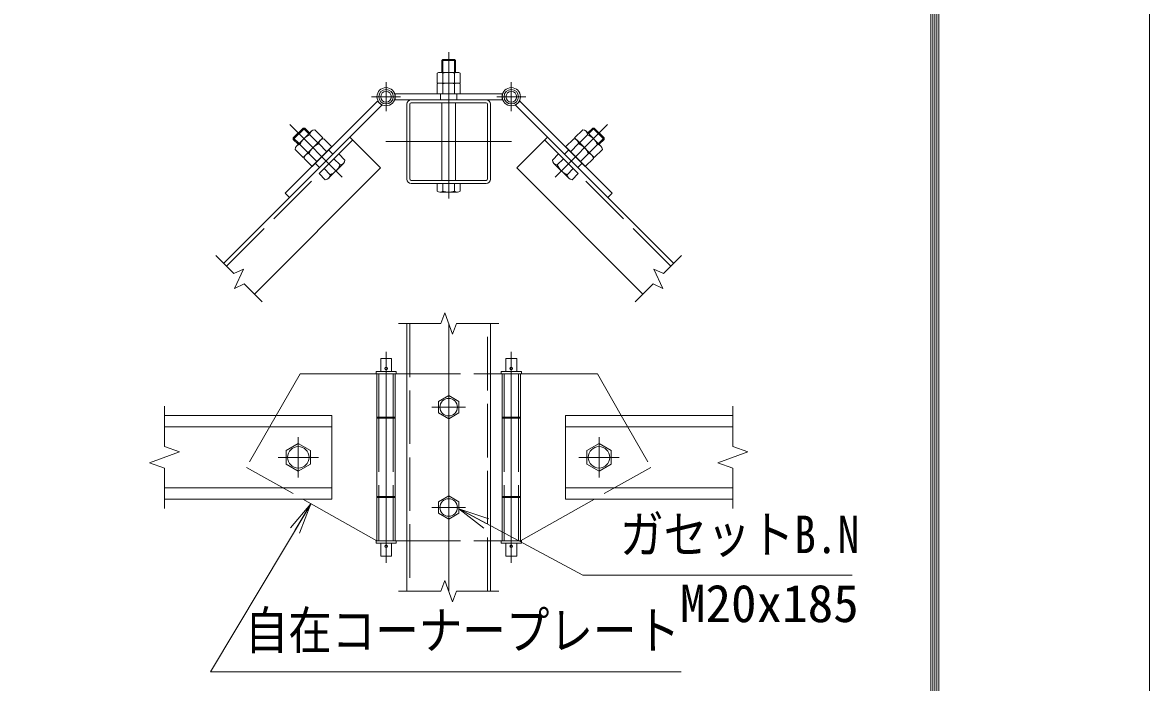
# Model space of a CAD drawing. Units: millimetres at full size; details may follow other scales. Extents: x -14700 to 14700, y -10395 to 10395.
# Drawn here: x 9648 to 14700, y -1782 to 1179 of the extents above; entities that cross this region are included whole.
import ezdxf
from ezdxf.enums import TextEntityAlignment as Align

# ---------------------------------------------------------------- set-up
doc = ezdxf.new("R2010")
doc.units = ezdxf.units.MM
doc.header["$LTSCALE"] = 40
doc.linetypes.add('DASHED', pattern=[7.5, 6, -1.5])
doc.linetypes.add('USER1', pattern=[50.8, 31.75, -6.35, 6.35, -6.35])
for name, color, linetype, lineweight in [('0-0_D-STR3', 3, 'Continuous', 13), ('0-1_D-STR1', 1, 'Continuous', 18), ('0-2_D-BMK', 2, 'USER1', 13), ('0-6_D-STR-DIM', 7, 'Continuous', 13), ('0-7_0', 7, 'Continuous', 18), ('0-9_D-STR-TXT', 7, 'Continuous', 13), ('0-C_D-TTL', 7, 'Continuous', 18)]:
    doc.layers.add(name, color=color, linetype=linetype, lineweight=lineweight)
doc.styles.add('ＭＳ ゴシック', font='')
doc.styles.get('ＭＳ ゴシック').set_extended_font_data('MS Gothic')

# ---------------------------------------------------------------- blocks, each defined once
blk = doc.blocks.new('_Open')
at = {"layer": '0-7_0'}
blk.add_line((-40, 6.67), (0, 0), dxfattribs=at)
blk.add_lwpolyline([(-40, -6.67), (0, 0), (-40, 0)], dxfattribs=at)

msp = doc.modelspace()

# ---------------------------------------------------------------- linework, layer by layer
at = {"layer": '0-0_D-STR3'}
for p, q in [((11528.31, 1008.27), (11532.37, 1012.33)), ((11532.37, 1012.33), (11584.25, 1012.33)), ((11532.37, 955.33), (11532.37, 1012.33)), ((11584.25, 955.33), (11584.25, 1012.33)), ((11588.31, 1008.27), (11584.25, 1012.33)), ((11528.31, 955.33), (11528.31, 1008.27)), ((11528.31, 1008.27), (11588.31, 1008.27)), ((11588.31, 955.33), (11588.31, 1008.27)), ((11506.41, 907.33), (11506.41, 951.13)), ((11518.61, 955.33), (11597.25, 955.33)), ((11532.36, 907.33), (11532.36, 951.13)), ((11584.26, 907.33), (11584.26, 951.13)), ((11610.21, 951.13), (11610.21, 907.33)), ((11318.31, 859.33), (11798.31, 859.33)), ((11318.31, 859.33), (11318.31, 832.33)), ((11506.41, 907.33), (11610.21, 907.33)), ((11506.41, 859.33), (11506.41, 903.13)), ((11506.41, 859.33), (11610.21, 859.33)), ((11518.61, 907.33), (11597.25, 907.33)), ((11522.31, 859.33), (11522.31, 832.33)), ((11532.36, 859.33), (11532.36, 903.13)), ((11584.26, 859.33), (11584.26, 903.13)), ((11594.31, 859.33), (11594.31, 832.33)), ((11610.21, 903.13), (11610.21, 859.33)), ((11798.31, 832.33), (11798.31, 859.33)), ((11239.11, 826.53), (10825.45, 412.87)), ((11239.11, 826.53), (11258.2, 807.44)), ((11318.31, 832.33), (11798.31, 832.33)), ((11528.31, 470.83), (11528.31, 818.83)), ((11588.31, 470.83), (11588.31, 818.83)), ((11877.5, 826.53), (11858.41, 807.44)), ((11877.5, 826.53), (12291.16, 412.87)), ((11258.2, 807.44), (10844.55, 393.78)), ((11858.41, 807.44), (12272.07, 393.78)), ((10861.78, 661.33), (10905.8, 705.35)), ((10861.78, 654.44), (10912.69, 705.35)), ((10887.23, 635.87), (10861.78, 661.33)), ((10861.78, 654.44), (10861.78, 661.33)), ((10875.95, 624.59), (10944.21, 692.85)), ((10905.43, 573.45), (10993.67, 661.7)), ((10931.26, 679.89), (10905.8, 705.35)), ((10905.8, 705.35), (10912.69, 705.35)), ((10934.7, 683.34), (10912.69, 705.35)), ((10971.61, 639.64), (10935.55, 675.7)), ((10957.61, 697.76), (10993.67, 661.7)), ((10997.92, 657.46), (11033.98, 621.4)), ((12118.7, 657.46), (12082.64, 621.4)), ((12159, 697.76), (12122.94, 661.7)), ((12211.19, 573.45), (12122.94, 661.7)), ((12145, 639.64), (12181.06, 675.7)), ((12240.66, 624.59), (12172.4, 692.85)), ((12181.91, 683.34), (12203.92, 705.35)), ((12185.36, 679.89), (12210.81, 705.35)), ((12210.81, 705.35), (12203.92, 705.35)), ((12254.84, 654.44), (12203.92, 705.35)), ((12254.84, 661.33), (12210.81, 705.35)), ((12229.38, 635.87), (12254.84, 661.33)), ((12254.84, 654.44), (12254.84, 661.33)), ((10883.79, 632.43), (10861.78, 654.44)), ((10905.43, 573.45), (10869.36, 609.52)), ((10927.49, 595.52), (10891.43, 631.58)), ((10916.26, 584.29), (10984.52, 652.55)), ((10945.73, 533.15), (11033.98, 621.4)), ((11011.92, 599.33), (10975.85, 635.4)), ((11038.65, 587.88), (11019.55, 606.97)), ((12077.97, 587.88), (12097.06, 606.97)), ((12170.88, 533.15), (12082.64, 621.4)), ((12104.7, 599.33), (12140.76, 635.4)), ((12200.36, 584.29), (12132.1, 652.55)), ((12189.13, 595.52), (12225.19, 631.58)), ((12211.19, 573.45), (12247.25, 609.52)), ((12232.82, 632.43), (12254.84, 654.44)), ((10945.73, 533.15), (10909.67, 569.21)), ((10967.79, 555.21), (10931.73, 591.27)), ((10977.55, 501.33), (11065.8, 589.58)), ((11071.31, 539.94), (11043.74, 567.51)), ((11093.38, 562), (11065.8, 589.58)), ((12023.24, 562), (12050.82, 589.58)), ((12045.3, 539.94), (12072.88, 567.51)), ((12139.06, 501.33), (12050.82, 589.58)), ((12148.82, 555.21), (12184.88, 591.27)), ((12170.88, 533.15), (12206.94, 569.21)), ((10979.25, 528.48), (10960.16, 547.57)), ((11027.19, 495.81), (10999.61, 523.39)), ((11020.2, 480.34), (11088.46, 548.6)), ((12096.41, 480.34), (12028.15, 548.6)), ((12089.42, 495.81), (12117, 523.39)), ((12137.36, 528.48), (12156.46, 547.57)), ((11005.13, 473.75), (10977.55, 501.33)), ((11506.41, 457.33), (11610.21, 457.33)), ((11506.41, 422.53), (11506.41, 457.33)), ((11532.36, 422.53), (11532.36, 457.33)), ((11584.26, 422.53), (11584.26, 457.33)), ((11610.21, 422.53), (11610.21, 457.33)), ((12111.49, 473.75), (12139.06, 501.33)), ((10825.45, 412.87), (10844.55, 393.78)), ((11518.61, 418.33), (11597.25, 418.33)), ((12291.16, 412.87), (12272.07, 393.78)), ((11301.51, -327.72), (11253.51, -327.72)), ((11253.51, -387.12), (11253.51, -327.72)), ((11301.51, -387.12), (11301.51, -327.72)), ((11815.11, -327.72), (11863.11, -327.72)), ((11815.11, -387.12), (11815.11, -327.72)), ((11863.11, -387.12), (11863.11, -327.72)), ((10891.71, -396.72), (10784.56, -584.22)), ((11236.71, -396.72), (10891.71, -396.72)), ((11322.51, -387.12), (11232.51, -387.12)), ((11232.51, -396.72), (11232.51, -387.12)), ((11236.71, -396.72), (11370.81, -396.72)), ((11236.71, -396.72), (11236.71, -591.72)), ((11236.71, -396.72), (11236.71, -1146.72)), ((11318.31, -396.72), (11318.31, -1146.72)), ((11322.51, -396.72), (11322.51, -387.12)), ((11745.81, -396.72), (11879.91, -396.72)), ((11794.11, -387.12), (11884.11, -387.12)), ((11794.11, -396.72), (11794.11, -387.12)), ((11798.31, -396.72), (11798.31, -1146.72)), ((11879.91, -396.72), (11879.91, -591.72)), ((11879.91, -396.72), (11879.91, -1146.72)), ((11879.91, -396.72), (12224.91, -396.72)), ((11884.11, -396.72), (11884.11, -387.12)), ((12224.91, -396.72), (12332.05, -584.22)), ((11318.31, -591.72), (11236.71, -591.72)), ((11318.31, -596.22), (11236.71, -596.22)), ((11253.51, -596.22), (11253.51, -591.72)), ((11301.51, -596.22), (11301.51, -591.72)), ((11318.31, -596.22), (11318.31, -947.22)), ((11798.31, -591.72), (11879.91, -591.72)), ((11798.31, -596.22), (11798.31, -947.22)), ((11798.31, -596.22), (11879.91, -596.22)), ((11815.11, -596.22), (11815.11, -591.72)), ((11863.11, -596.22), (11863.11, -591.72)), ((10904.32, -959.22), (11236.71, -1146.72)), ((11318.31, -947.22), (11236.71, -947.22)), ((11318.31, -951.72), (11236.71, -951.72)), ((11236.71, -951.72), (11236.71, -1146.72)), ((11253.51, -951.72), (11253.51, -947.22)), ((11301.51, -951.72), (11301.51, -947.22)), ((11798.31, -947.22), (11879.91, -947.22)), ((11798.31, -951.72), (11879.91, -951.72)), ((11815.11, -951.72), (11815.11, -947.22)), ((11863.11, -951.72), (11863.11, -947.22)), ((11879.91, -951.72), (11879.91, -1146.72)), ((12212.29, -959.22), (11879.91, -1146.72)), ((11232.51, -1156.32), (11232.51, -1146.72)), ((11232.51, -1146.72), (11370.81, -1146.72)), ((11322.51, -1156.32), (11232.51, -1156.32)), ((11253.51, -1215.72), (11253.51, -1156.32)), ((11301.51, -1215.72), (11301.51, -1156.32)), ((11322.51, -1156.32), (11322.51, -1146.72)), ((11745.81, -1146.72), (11884.11, -1146.72)), ((11794.11, -1156.32), (11794.11, -1146.72)), ((11794.11, -1156.32), (11884.11, -1156.32)), ((11815.11, -1215.72), (11815.11, -1156.32)), ((11863.11, -1215.72), (11863.11, -1156.32)), ((11884.11, -1156.32), (11884.11, -1146.72)), ((11301.51, -1215.72), (11253.51, -1215.72)), ((11815.11, -1215.72), (11863.11, -1215.72))]:
    msp.add_line(p, q, dxfattribs=at)
at = {"layer": '0-0_D-STR3', "linetype": 'DASHED'}
for p, q in [((11245.11, -396.72), (11245.11, -591.72)), ((11309.91, -396.72), (11309.91, -591.72)), ((11370.81, -396.72), (11745.81, -396.72)), ((11806.71, -396.72), (11806.71, -591.72)), ((11871.51, -396.72), (11871.51, -591.72)), ((10784.56, -584.22), (10651.71, -816.72)), ((11245.11, -596.22), (11245.11, -947.22)), ((11309.91, -596.22), (11309.91, -947.22)), ((11806.71, -596.22), (11806.71, -947.22)), ((11871.51, -596.22), (11871.51, -947.22)), ((10651.71, -816.72), (10904.32, -959.22)), ((11245.11, -951.72), (11245.11, -1146.72)), ((11309.91, -951.72), (11309.91, -1146.72)), ((11806.71, -951.72), (11806.71, -1146.72)), ((11871.51, -951.72), (11871.51, -1146.72)), ((11370.81, -1146.72), (11745.81, -1146.72))]:
    msp.add_line(p, q, dxfattribs=at)
at = {"layer": '0-0_D-STR3'}
for points in [[(11513.36, -520.77), (11558.31, -494.82), (11603.25, -520.77), (11603.25, -572.67), (11558.31, -598.62), (11513.36, -572.67)], [(10938.25, -802.92), (10884.21, -834.12), (10830.17, -802.92), (10830.17, -740.52), (10884.21, -709.32), (10938.25, -740.52)], [(12178.37, -802.92), (12232.41, -834.12), (12286.45, -802.92), (12286.45, -740.52), (12232.41, -709.32), (12178.37, -740.52)], [(11513.36, -970.77), (11558.31, -944.82), (11603.25, -970.77), (11603.25, -1022.67), (11558.31, -1048.62), (11513.36, -1022.67)]]:
    msp.add_lwpolyline(points, close=True, dxfattribs=at)
at = {"layer": '0-0_D-STR3', "linetype": 'DASHED'}
msp.add_lwpolyline([(12332.05, -584.22), (12464.91, -816.72), (12212.29, -959.22)], dxfattribs=at)
at = {"layer": '0-0_D-STR3'}
for centre, radius in [((11277.51, 845.83), 40.8), ((11277.51, 845.83), 32.4), ((11277.51, 845.83), 24), ((11839.11, 845.83), 40.8), ((11839.11, 845.83), 32.4), ((11839.11, 845.83), 24), ((11277.51, -372.72), 6), ((11839.11, -372.72), 6), ((11558.31, -546.72), 39.31), ((10884.21, -771.72), 48.27), ((12232.41, -771.72), 48.27), ((11558.31, -996.72), 39.31), ((11277.51, -1170.72), 6), ((11839.11, -1170.72), 6)]:
    msp.add_circle(centre, radius, dxfattribs=at)
for centre, radius, start, end in [((11519.38, 933.26), 22.09, 54.01973, 125.98027), ((11558.31, 873.07), 82.27, 71.61284, 108.38716), ((11597.23, 933.19), 22.14, 54.12648, 125.87352), ((11519.38, 885.26), 22.09, 54.01973, 125.98027), ((11558.31, 825.07), 82.27, 71.61284, 108.38716), ((11597.23, 885.19), 22.14, 54.12648, 125.87352), ((10968.73, 598.4), 84.12, 113.22895, 156.77105), ((10958.39, 674.93), 22.85, 91.94085, 178.05915), ((10998.69, 634.62), 22.85, 91.94085, 178.05915), ((12117.92, 634.62), 22.85, 1.94085, 88.05915), ((12158.23, 674.93), 22.85, 1.94085, 88.05915), ((12147.89, 598.4), 84.12, 23.22895, 66.77105), ((10892.61, 608.33), 23.27, 92.91412, 177.08588), ((11009.03, 558.1), 84.12, 113.22895, 156.77105), ((12107.58, 558.1), 84.12, 23.22895, 66.77105), ((12224, 608.33), 23.27, 2.91412, 87.08588), ((10932.91, 568.03), 23.27, 92.91412, 177.08588), ((11070.54, 562.77), 22.85, 271.94085, 358.05915), ((12046.07, 562.77), 22.85, 181.94085, 268.05915), ((12183.7, 568.03), 23.27, 2.91412, 87.08588), ((10994.01, 573.12), 84.12, 293.22895, 336.77105), ((12122.6, 573.12), 84.12, 203.22895, 246.77105), ((11003.95, 497), 23.27, 272.91412, 357.08588), ((12112.67, 497), 23.27, 182.91412, 267.08588), ((11519.38, 440.4), 22.09, 234.01973, 305.98027), ((11558.31, 500.6), 82.27, 251.61284, 288.38716), ((11597.23, 440.47), 22.14, 234.12648, 305.87352)]:
    msp.add_arc(centre, radius, start, end, dxfattribs=at)
at = {"layer": '0-1_D-STR1'}
for p, q in [((11370.81, 813.13), (11370.81, 476.53)), ((11384.31, 813.13), (11384.31, 476.53)), ((11726.61, 832.33), (11390.01, 832.33)), ((11726.61, 818.83), (11390.01, 818.83)), ((11732.31, 476.53), (11732.31, 813.13)), ((11745.81, 476.53), (11745.81, 813.13)), ((10549.33, 98.56), (11115.01, 664.25)), ((11252.9, 526.36), (11115.01, 664.25)), ((11863.72, 526.36), (12001.6, 664.25)), ((12567.29, 98.56), (12001.6, 664.25)), ((10687.21, -39.32), (11252.9, 526.36)), ((12429.4, -39.32), (11863.72, 526.36)), ((11390.01, 470.83), (11726.61, 470.83)), ((11390.01, 457.33), (11726.61, 457.33)), ((11370.81, -171.72), (11370.81, -1371.72)), ((11745.81, -1371.72), (11745.81, -171.72)), ((11034.21, -584.22), (10284.21, -584.22)), ((11034.21, -584.22), (11034.21, -959.22)), ((12082.41, -584.22), (12832.41, -584.22)), ((12082.41, -584.22), (12082.41, -959.22)), ((11034.21, -635.22), (10284.21, -635.22)), ((12082.41, -635.22), (12832.41, -635.22)), ((10284.21, -908.22), (11034.21, -908.22)), ((12832.41, -908.22), (12082.41, -908.22)), ((10284.21, -959.22), (11034.21, -959.22)), ((12832.41, -959.22), (12082.41, -959.22))]:
    msp.add_line(p, q, dxfattribs=at)
at = {"layer": '0-1_D-STR1', "linetype": 'DASHED'}
for p, q in [((10562.06, 85.83), (11127.74, 651.52)), ((12554.56, 85.83), (11988.87, 651.52)), ((11384.31, -171.72), (11384.31, -1371.72)), ((11732.31, -1371.72), (11732.31, -171.72))]:
    msp.add_line(p, q, dxfattribs=at)
at = {"layer": '0-1_D-STR1'}
for centre, radius, start, end in [((11390.01, 813.13), 19.2, 90, 180), ((11390.01, 813.13), 5.7, 90, 180), ((11726.61, 813.13), 19.2, 0, 90), ((11726.61, 813.13), 5.7, 0, 90), ((11390.01, 476.53), 19.2, 180, 270), ((11390.01, 476.53), 5.7, 180, 270), ((11726.61, 476.53), 19.2, 270, 0), ((11726.61, 476.53), 5.7, 270, 0)]:
    msp.add_arc(centre, radius, start, end, dxfattribs=at)
at = {"layer": '0-2_D-BMK'}
for p, q in [((11558.31, 389.16), (11558.31, 1045.66)), ((11277.51, 780.8), (11277.51, 910.87)), ((11839.11, 780.8), (11839.11, 910.87)), ((11342.54, 845.83), (11212.47, 845.83)), ((11904.14, 845.83), (11774.07, 845.83)), ((11081.33, 485.8), (10845.86, 721.26)), ((12035.28, 485.8), (12270.75, 721.26)), ((11277.06, 644.83), (11839.56, 644.83)), ((11558.31, -1371.72), (11558.31, -171.72)), ((11277.51, -1245.33), (11277.51, -298.88)), ((11839.11, -1245.33), (11839.11, -298.88)), ((11483.31, -546.72), (11633.31, -546.72)), ((10884.21, -681.72), (10884.21, -861.72)), ((12232.41, -681.72), (12232.41, -861.72)), ((10974.21, -771.72), (10794.21, -771.72)), ((12142.41, -771.72), (12322.41, -771.72)), ((11483.31, -996.72), (11633.31, -996.72))]:
    msp.add_line(p, q, dxfattribs=at)
at = {"layer": '0-6_D-STR-DIM'}
for p, q in [((10595.14, 52.75), (10514.86, 133.03)), ((12521.47, 52.75), (12601.76, 133.03)), ((10595.14, 52.75), (10638.48, 72.95)), ((10638.48, 72.95), (10598.06, -13.71)), ((12478.14, 72.95), (12518.55, -13.71)), ((12521.47, 52.75), (12478.14, 72.95)), ((10598.06, -13.71), (10641.4, 6.49)), ((10721.69, -73.8), (10641.4, 6.49)), ((12394.93, -73.8), (12475.22, 6.49)), ((12518.55, -13.71), (12475.22, 6.49)), ((11540.99, -124.15), (11523.68, -171.72)), ((11575.62, -219.29), (11540.99, -124.15)), ((11333.31, -171.72), (11523.68, -171.72)), ((11592.94, -171.72), (11575.62, -219.29)), ((11592.94, -171.72), (11783.31, -171.72)), ((10284.21, -542.66), (10284.21, -722.66)), ((12832.41, -542.66), (12832.41, -722.66)), ((10351.6, -747.19), (10216.81, -796.25)), ((10284.21, -722.66), (10351.6, -747.19)), ((12899.8, -747.19), (12765.01, -796.25)), ((12832.41, -722.66), (12899.8, -747.19)), ((10216.81, -796.25), (10284.21, -820.78)), ((12765.01, -796.25), (12832.41, -820.78)), ((10284.21, -820.78), (10284.21, -1000.78)), ((12832.41, -820.78), (12832.41, -1000.78)), ((11540.99, -1324.15), (11523.68, -1371.72)), ((11575.62, -1419.29), (11540.99, -1324.15)), ((11333.31, -1371.72), (11523.68, -1371.72)), ((11592.94, -1371.72), (11575.62, -1419.29)), ((11592.94, -1371.72), (11783.31, -1371.72))]:
    msp.add_line(p, q, dxfattribs=at)
at = {"layer": '0-9_D-STR-TXT'}
for points in [[(12601.04, -1733.87), (10489.81, -1733.87), (10939.56, -981.4)], [(13366.91, -1300.13), (12159.1, -1300.13), (11605.02, -1003.43)]]:
    msp.add_lwpolyline(points, dxfattribs=at)
at = {"layer": '0-C_D-TTL', "color": 2}
msp.add_lwpolyline([(-14700, 10395), (14700, 10395), (14700, -10395), (-14700, -10395)], close=True, dxfattribs=at)
at = {"layer": '0-C_D-TTL'}
for points in [[(-13755, 9625), (13755, 9625), (13755, -9625), (-13755, -9625)], [(-13746.25, 9616.25), (13746.25, 9616.25), (13746.25, -9616.25), (-13746.25, -9616.25)], [(-13737.5, 9607.5), (13737.5, 9607.5), (13737.5, -9607.5), (-13737.5, -9607.5)], [(-13728.75, 9598.75), (13728.75, 9598.75), (13728.75, -9598.75), (-13728.75, -9598.75)], [(-13720, 9590), (13720, 9590), (13720, -9590), (-13720, -9590)]]:
    msp.add_lwpolyline(points, close=True, dxfattribs=at)

# ---------------------------------------------------------------- block references
at = {"layer": '0-9_D-STR-TXT', "xscale": 3.5, "yscale": 3.5}
for p, rotation in [((10940.59, -979.68), 59.13337), ((11603.25, -1002.48), 151.83194)]:
    msp.add_blockref('_Open', p, dxfattribs=dict(at, rotation=rotation))

# ---------------------------------------------------------------- texts
at = {"layer": '0-9_D-STR-TXT', "style": 'ＭＳ ゴシック', "width": 0.85}
for s, p in [('ガセットB.N', (12326.68, -1252.08)), ('自在コーナープレート', (10644.06, -1682.27))]:
    msp.add_text(s, height=168.3, dxfattribs=at).set_placement(p, align=Align.BOTTOM_LEFT)
at = {"layer": '0-9_D-STR-TXT', "style": 'ＭＳ ゴシック'}
msp.add_text('M20x185', height=168.3, dxfattribs=at).set_placement((12595.14, -1561.44), align=Align.BOTTOM_LEFT)

doc.saveas('drawing.dxf')
